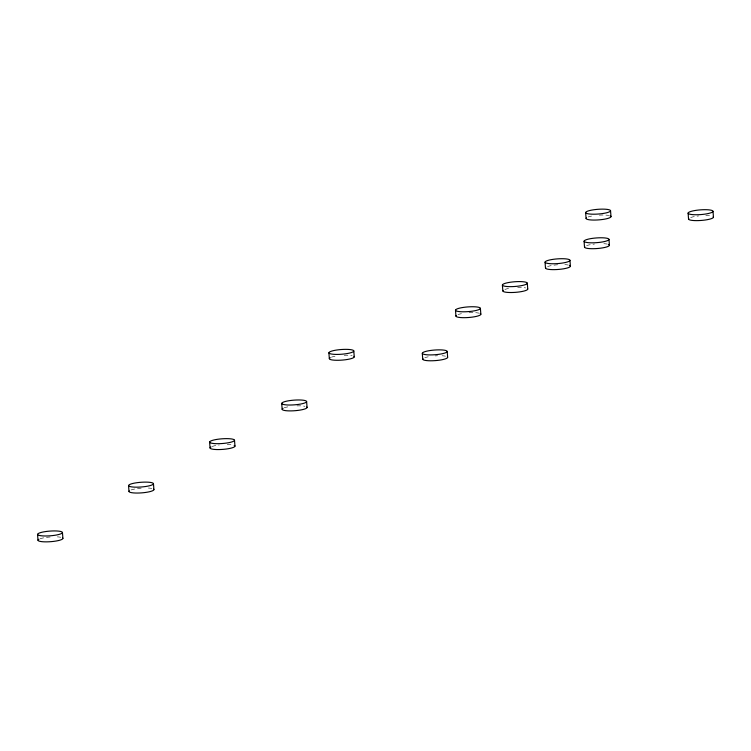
<?xml version="1.0" encoding="UTF-8"?>
<svg xmlns="http://www.w3.org/2000/svg" width="751" height="751" viewBox="0 0 751 751"><rect width="100%" height="100%" fill="white"/><g stroke="black" fill="none" stroke-linecap="round" stroke-linejoin="round"><path stroke-width="0.56" stroke-dasharray="3.75 2.82" d="M40.066 538.777A12.485 2.366 -4.3 0 1 50.401 536.965M57.32 536.862A12.485 2.366 -4.3 0 1 60.775 537.256M131.068 489.962A12.485 2.366 -4.3 0 1 141.404 488.15M148.332 488.037A12.485 2.366 -4.3 0 1 151.777 488.441M212.129 446.479A12.485 2.366 -4.3 0 1 219.236 444.986M227.224 444.508A12.485 2.366 -4.3 0 1 233.993 445.287M284.225 407.802A12.485 2.366 -4.3 0 1 289.802 406.526M296.992 405.869A12.485 2.366 -4.3 0 1 304.934 406.291M424.813 357.701A12.485 2.366 -4.3 0 1 428.239 356.8M435.148 355.899A12.485 2.366 -4.3 0 1 437.58 355.758M442.076 355.786A12.485 2.366 -4.3 0 1 445.521 356.19M331.407 357.194A12.485 2.366 -4.3 0 1 336.983 355.918M344.174 355.251A12.485 2.366 -4.3 0 1 352.116 355.683M458.007 314.594A12.485 2.366 -4.3 0 1 461.433 313.683M469.15 312.726A12.485 2.366 -4.3 0 1 479.87 313.402M504.907 289.435A12.485 2.366 -4.3 0 1 510.483 288.149M517.674 287.492A12.485 2.366 -4.3 0 1 525.616 287.915M547.563 266.558A12.485 2.366 -4.3 0 1 557.899 264.746M564.818 264.634A12.485 2.366 -4.3 0 1 568.272 265.037M586.587 245.624A12.485 2.366 -4.3 0 1 594.492 244.037M603.842 243.709A12.485 2.366 -4.3 0 1 607.296 244.103M588.155 216.983A12.485 2.366 -4.3 0 1 591.581 216.081M599.307 215.124A12.485 2.366 -4.3 0 1 608.864 215.471M690.676 217.518A12.485 2.366 -4.3 0 1 698.618 215.941M705.809 215.565A12.485 2.366 -4.3 0 1 711.385 216.035"/><path stroke-width="1.13" d="M713.009 211.331A12.485 2.366 -4.3 0 1 694.281 214.73A12.485 2.366 -4.3 0 1 694.375 210.618A12.485 2.366 -4.3 0 1 713.009 211.331L713.45 217.199M688.104 213.115L688.545 218.992M610.554 210.759A12.485 2.366 -4.3 0 1 591.91 214.176A12.485 2.366 -4.3 0 1 591.835 210.073A12.485 2.366 -4.3 0 1 610.554 210.759L610.995 216.626M608.977 239.4A12.485 2.366 -4.3 0 1 590.342 242.808A12.485 2.366 -4.3 0 1 590.258 238.715A12.485 2.366 -4.3 0 1 608.977 239.4L609.418 245.267M585.649 212.58L586.09 218.447M584.071 241.221L584.513 247.088M569.953 260.325A12.485 2.366 -4.3 0 1 551.318 263.742A12.485 2.366 -4.3 0 1 551.234 259.649A12.485 2.366 -4.3 0 1 569.953 260.325L570.394 266.201M545.048 262.155L545.489 268.023M527.305 283.211A12.485 2.366 -4.3 0 1 508.662 286.619A12.485 2.366 -4.3 0 1 508.577 282.526A12.485 2.366 -4.3 0 1 527.305 283.211L527.746 289.079M502.391 285.033L502.841 290.9M480.396 308.37A12.485 2.366 -4.3 0 1 461.762 311.778A12.485 2.366 -4.3 0 1 461.677 307.685A12.485 2.366 -4.3 0 1 480.396 308.37L480.837 314.237M455.491 310.191L455.932 316.058M447.202 351.477A12.485 2.366 -4.3 0 1 428.568 354.894A12.485 2.366 -4.3 0 1 428.483 350.801A12.485 2.366 -4.3 0 1 447.202 351.477L447.643 357.345M422.297 353.299L422.738 359.175M353.796 350.97A12.485 2.366 -4.3 0 1 335.162 354.388A12.485 2.366 -4.3 0 1 335.077 350.295A12.485 2.366 -4.3 0 1 353.796 350.97L354.237 356.838M328.891 352.792L329.332 358.659M306.615 401.578A12.485 2.366 -4.3 0 1 287.98 404.996A12.485 2.366 -4.3 0 1 287.896 400.903A12.485 2.366 -4.3 0 1 306.615 401.578L307.056 407.455M281.709 403.409L282.151 409.276M234.519 440.255A12.485 2.366 -4.3 0 1 215.875 443.672A12.485 2.366 -4.3 0 1 215.8 439.579A12.485 2.366 -4.3 0 1 234.519 440.255L234.96 446.122M209.613 442.076L210.055 447.953M153.467 483.738A12.485 2.366 -4.3 0 1 134.823 487.146A12.485 2.366 -4.3 0 1 134.748 483.053A12.485 2.366 -4.3 0 1 153.467 483.738L153.908 489.605M128.562 485.559L129.003 491.426M62.455 532.553A12.485 2.366 -4.3 0 1 43.821 535.961A12.485 2.366 -4.3 0 1 43.736 531.868A12.485 2.366 -4.3 0 1 62.455 532.553L62.896 538.42M37.55 534.374L37.991 540.241M62.652 537.979A12.485 2.366 -4.3 0 1 49.266 541.771A12.485 2.366 -4.3 0 1 38.921 539.265M153.655 489.154A12.485 2.366 -4.3 0 1 141.498 492.881A12.485 2.366 -4.3 0 1 129.228 490.947M234.706 445.681A12.485 2.366 -4.3 0 1 221.329 449.483A12.485 2.366 -4.3 0 1 210.984 446.976M306.812 407.004A12.485 2.366 -4.3 0 1 293.434 410.806A12.485 2.366 -4.3 0 1 283.08 408.3M447.399 356.903A12.485 2.366 -4.3 0 1 435.242 360.621A12.485 2.366 -4.3 0 1 422.973 358.696M353.993 356.396A12.485 2.366 -4.3 0 1 340.616 360.198A12.485 2.366 -4.3 0 1 330.262 357.692M480.593 313.787A12.485 2.366 -4.3 0 1 468.436 317.513A12.485 2.366 -4.3 0 1 456.167 315.58M527.493 288.637A12.485 2.366 -4.3 0 1 515.336 292.355A12.485 2.366 -4.3 0 1 503.067 290.421M569.427 265.366A12.485 2.366 -4.3 0 1 559.204 269.374A12.485 2.366 -4.3 0 1 545.724 267.544M608.451 244.432A12.485 2.366 -4.3 0 1 598.237 248.44A12.485 2.366 -4.3 0 1 584.747 246.61M610.028 215.79A12.485 2.366 -4.3 0 1 599.805 219.799A12.485 2.366 -4.3 0 1 586.315 217.968M713.225 216.757A12.485 2.366 -4.3 0 1 700.946 220.465A12.485 2.366 -4.3 0 1 688.798 218.503"/></g></svg>
